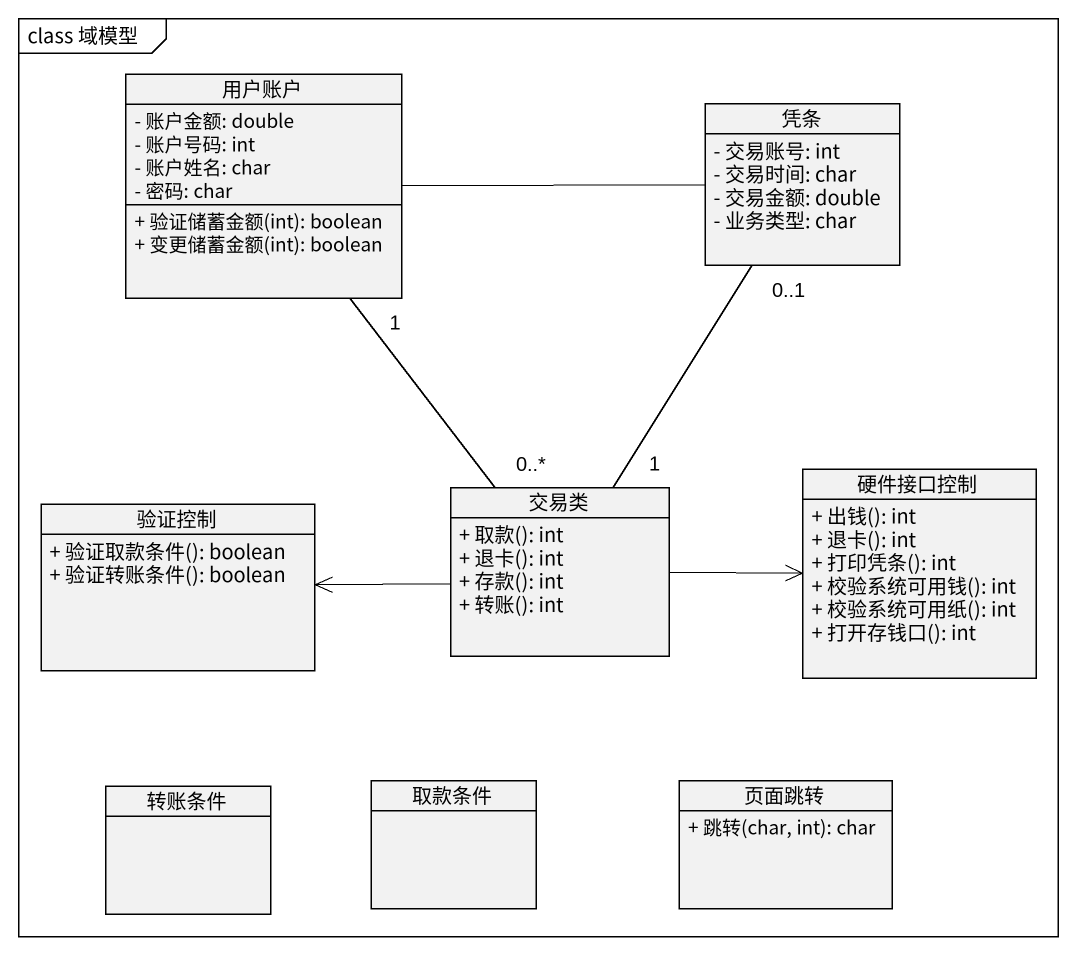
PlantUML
@startuml
mainframe class 域模型
hide circle
hide empty members
skinparam classAttributeIconSize 0
class 用户账户 {
  - 账户金额: double
  - 账户号码: int
  - 账户姓名: char
  - 密码: char
  + 验证储蓄金额(int): boolean
  + 变更储蓄金额(int): boolean
}
class 凭条 {
  - 交易账号: int
  - 交易时间: char
  - 交易金额: double
  - 业务类型: char
}
class 验证控制 {
  + 验证取款条件(): boolean
  + 验证转账条件(): boolean
}
class 交易类 {
  + 取款(): int
  + 退卡(): int
  + 存款(): int
  + 转账(): int
}
class 硬件接口控制 {
  + 出钱(): int
  + 退卡(): int
  + 打印凭条(): int
  + 校验系统可用钱(): int
  + 校验系统可用纸(): int
  + 打开存钱口(): int
}
class 转账条件
class 取款条件
class 页面跳转 {
  + 跳转(char, int): char
}
用户账户 -right- 凭条
用户账户 "1" -- "0..*" 交易类
交易类 "1" -up- "0..1" 凭条
交易类 -left-> 验证控制
交易类 -right-> 硬件接口控制
@enduml
